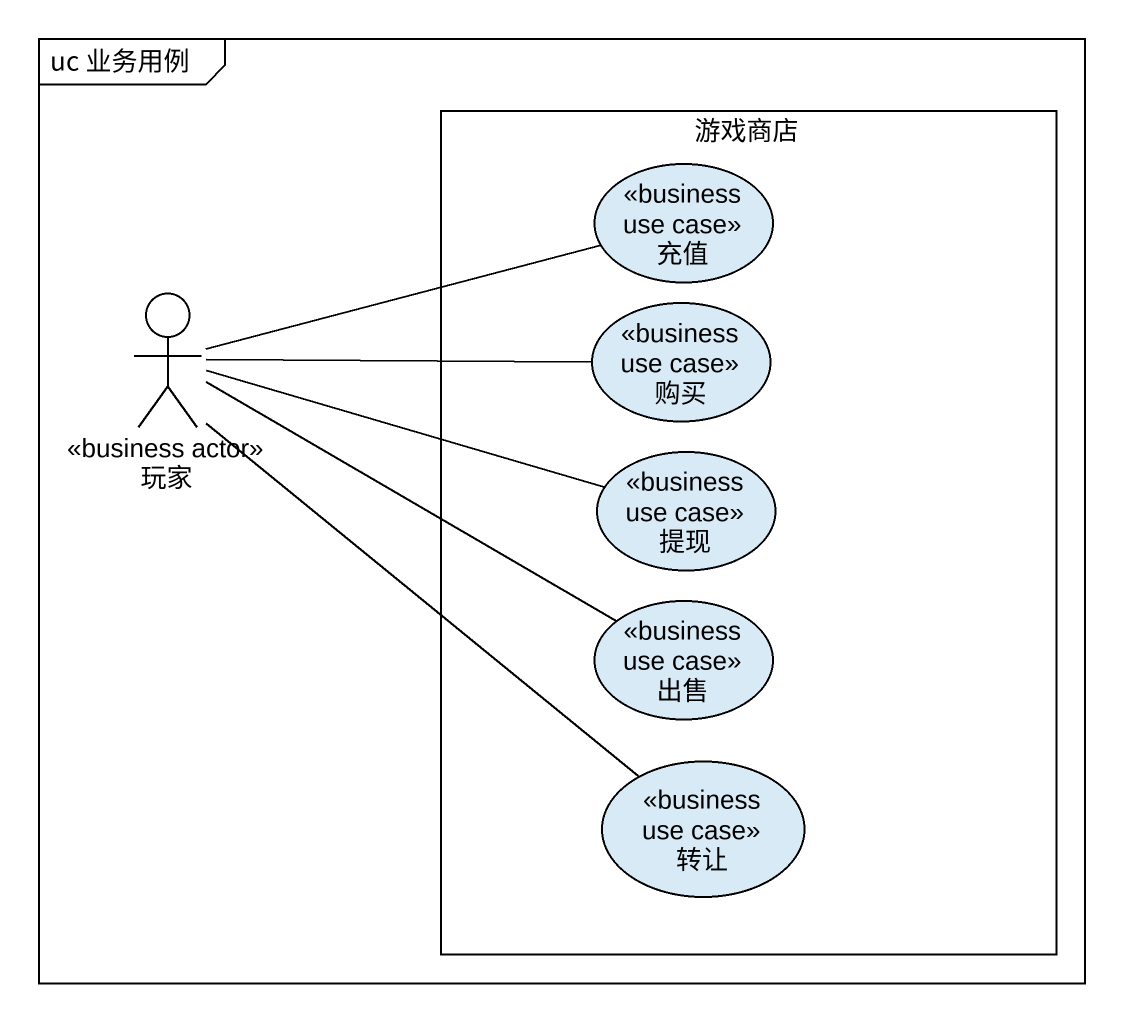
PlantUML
@startuml
mainframe uc 业务用例
rectangle 游戏商店 {
  usecase 充值 <<business use case>>
  usecase 购买 <<business use case>>
  usecase 提现 <<business use case>>
  usecase 出售 <<business use case>>
  usecase 转让 <<business use case>>
}
actor 玩家 <<business actor>>
玩家 -right- 充值
玩家 -right- 购买
玩家 -right- 提现
玩家 -right- 出售
转让 -up- 玩家
@enduml
